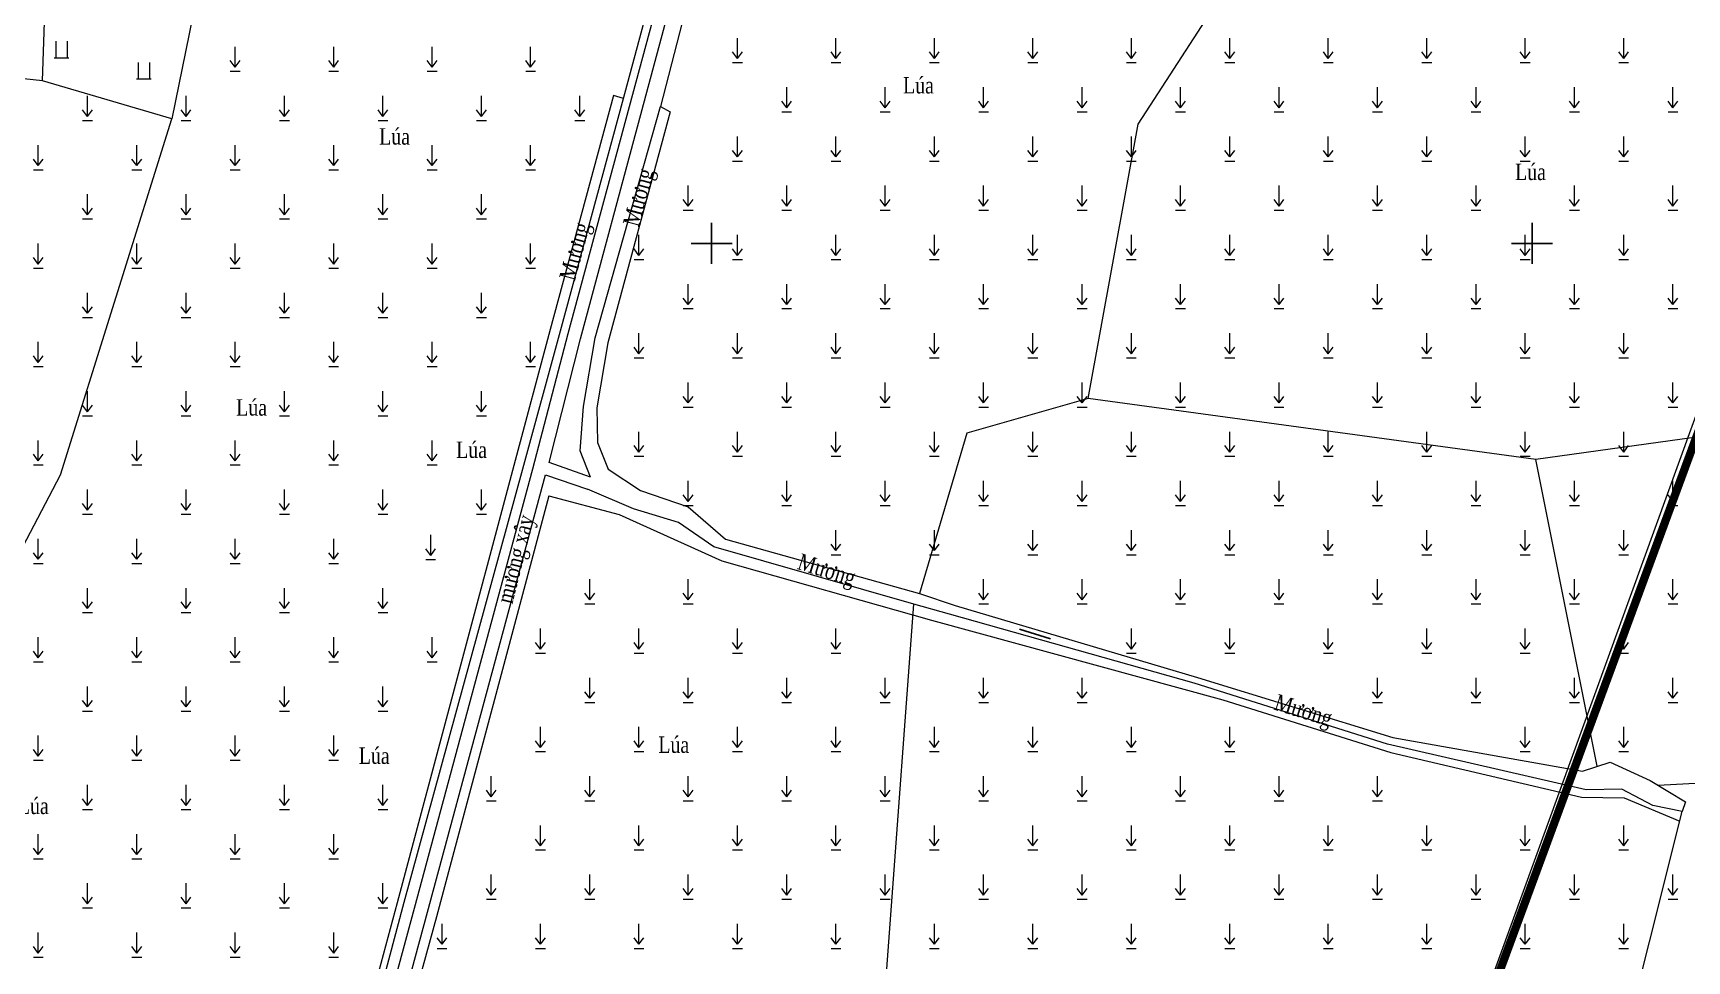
# Model space of a CAD drawing. Header units: metres. Extents: x 585499 to 586851, y 1565849 to 1566901.
# Drawn here: x 586058.7 to 586159.4, y 1566356.3 to 1566412.8 of the extents above; entities that cross this region are included whole.
import ezdxf

# ---------------------------------------------------------------- set-up
doc = ezdxf.new("R2010")
doc.units = ezdxf.units.M
for name, color, linetype, lineweight in [('dct', 7, 'Continuous', 0), ('duong bo', 97, 'Continuous', 0), ('muong xay', 90, 'Continuous', 0), ('text', 7, 'Continuous', 0), ('ThucVat', 90, 'Continuous', 0), ('thuy van', 111, 'Continuous', 0), ('đuongdien', 2, 'Continuous', 0)]:
    doc.layers.add(name, color=color, linetype=linetype, lineweight=lineweight)
doc.layers.add('DO', color=1, linetype='Continuous')
doc.layers.add('K_HUNG', color=7, linetype='Continuous')
doc.styles.add('ghi chu', font='times.ttf', dxfattribs={"height": 1})
doc.styles.get("Standard").update_dxf_attribs({"font": 'simplex.shx'})
doc.linetypes.add('B_DAP_CAO1', pattern='A,0.2,[130,ltypeshp.shx,S=0.75,R=0,X=0,Y=0.75],1.2,[130,ltypeshp.shx,S=0.25,R=0,X=0,Y=0.25],1', length=2.4)
doc.linetypes.add('B_DAP_CAO2', pattern='A,0.2,[130,ltypeshp.shx,S=0.75,R=0,X=0,Y=-0.75],1.2,[130,ltypeshp.shx,S=0.25,R=0,X=0,Y=-0.25],1', length=2.4)
doc.linetypes.add('TAluy-500', pattern='A,0.667,[130,ltypeshp.shx,S=-0.25,R=0,X=-0.25,Y=0.25],0.333', length=1)
doc.linetypes.add('TAluy-500N', pattern='A,0.667,[130,ltypeshp.shx,S=-0.25,R=0,X=0.25,Y=-0.25],0.333', length=1)
doc.dimstyles.get("Standard").update_dxf_attribs({"dimtxt": 0.18, "dimasz": 0.18, "dimexe": 0.18, "dimexo": 0.0625, "dimgap": 0.09, "dimtad": 0, "dimtih": 1, "dimtoh": 1, "dimdec": 4, "dimzin": 0, "dimdsep": 46, "dimtxsty": 'Standard', "dimcen": 0.09, "dimadec": 0, "dimazin": 0, "dimtfac": 1, "dimtdec": 4, "dimtofl": 0, "dimtmove": 0, "dimatfit": 3, "dimfxl": 1, "dimtolj": 1, "dimtzin": 0, "dimarcsym": 0})

# ---------------------------------------------------------------- blocks, each defined once
blk = doc.blocks.new('fdsa')
at = {"layer": 'ThucVat', "color": 8}
for p, q in [((586981.43, 1565459.99), (586981.43, 1565458.99)), ((586982.13, 1565459.99), (586982.13, 1565458.99))]:
    blk.add_line(p, q, dxfattribs=at)
blk.add_lwpolyline([(586981.33, 1565458.99), (586982.23, 1565458.99)], dxfattribs=at)
blk = doc.blocks.new('aa')
at = {"layer": 'ThucVat', "color": 8}
for p, q in [((586849.35, 1565409.62), (586849.35, 1565410.87)), ((586849.35, 1565409.62), (586849.05, 1565410.02)), ((586849.35, 1565409.62), (586849.65, 1565410.02)), ((586849.05, 1565409.37), (586849.65, 1565409.37))]:
    blk.add_line(p, q, dxfattribs=at)
blk = doc.blocks.new('hhfgffd')
at = {"layer": 'DO', "color": 8, "const_width": 0.5}
blk.add_lwpolyline([(-1.29, 408.35), (0, 0)], dxfattribs=at)

msp = doc.modelspace()

# ---------------------------------------------------------------- linework, layer by layer
at = {"layer": 'duong bo', "color": 8, "elevation": 14.25}
for points in [[(586066.29, 1566492.12), (586078.13, 1566490.33), (586091.74, 1566487.01), (586092.95, 1566486.54), (586089.05, 1566478.61), (586087.95, 1566476.72), (586085.75, 1566468.97), (586082.65, 1566457.4), (586076.56, 1566444.64), (586070.48, 1566424.16), (586067.12, 1566407.59), (586059.24, 1566409.9), (586060.16, 1566436.74), (586061.57, 1566451.25), (586061.45, 1566460.97), (586062.13, 1566468.28), (586063.46, 1566479.42), (586063.28, 1566480.12), (586062.62, 1566480.49)], [(586122.95, 1566390.55), (586126, 1566407.27), (586130.11, 1566413.62), (586140.58, 1566414.92), (586143.71, 1566435.83), (586147.55, 1566464.91), (586149.44, 1566470.63)], [(586059.24, 1566409.9), (586041.82, 1566411.78)], [(586027.11, 1566322.38), (586060.34, 1566385.88), (586067.12, 1566407.59)], [(586205.7, 1566388.39), (586201.91, 1566390.73), (586191.05, 1566389.53), (586168.21, 1566389.33), (586150.22, 1566386.82), (586122.95, 1566390.55), (586115.55, 1566388.43), (586112.68, 1566378.66)], [(586153.96, 1566368.12), (586150.22, 1566386.82)], [(586157.68, 1566366.97), (586165.93, 1566367.41), (586173.33, 1566367.23), (586182.6, 1566366.4), (586192.03, 1566367.39), (586204.59, 1566367.85), (586209.87, 1566367.51), (586208.49, 1566380.14)], [(586109.36, 1566337.94), (586112.32, 1566378)], [(586105.32, 1566318.9), (586109.36, 1566337.94), (586153.19, 1566341.62), (586159.15, 1566365.36)]]:
    msp.add_lwpolyline(points, dxfattribs=at)
at = {"layer": 'duong bo', "color": 8, "linetype": 'B_DAP_CAO1', "elevation": 14.25}
for points in [[(586149.44, 1566470.63), (586149.44, 1566470.63), (586115.91, 1566480.51), (586104.01, 1566436.02), (586096.89, 1566408.34)], [(586094.64, 1566408.84), (586102.08, 1566436.49)], [(586090.08, 1566384.6), (586083.25, 1566358.94), (586074.61, 1566327.54), (586069.72, 1566308.81), (586064, 1566285.85)]]:
    msp.add_lwpolyline(points, dxfattribs=at)
at = {"layer": 'duong bo', "color": 8, "linetype": 'B_DAP_CAO2', "elevation": 14.25}
msp.add_lwpolyline([(586090.08, 1566384.6), (586094.37, 1566383.47), (586100.63, 1566380.65), (586113.41, 1566377.03), (586131.15, 1566372.18), (586141.39, 1566368.96), (586153.01, 1566366.24), (586155.61, 1566366.19), (586158.99, 1566364.77)], dxfattribs=at)
at = {"layer": 'K_HUNG', "color": 8}
for p, q in [((586100, 1566398.75), (586100, 1566401.25)), ((586150, 1566398.75), (586150, 1566401.25)), ((586098.75, 1566400), (586101.25, 1566400)), ((586148.75, 1566400), (586151.25, 1566400))]:
    msp.add_line(p, q, dxfattribs=at)
at = {"layer": 'muong xay', "color": 8, "elevation": 14.25}
for points in [[(586071.94, 1566497.24), (586102.11, 1566489.11), (586115.68, 1566485.45), (586115.58, 1566484.94), (586114.83, 1566482.27), (586102.52, 1566436.25), (586091.25, 1566394.49), (586089.1, 1566386.24), (586081.89, 1566359.46), (586073.29, 1566327.7), (586068.35, 1566309.04), (586064.97, 1566295.84)], [(586092.62, 1566385.74), (586090.11, 1566386.64), (586092.02, 1566394.18), (586103.29, 1566436.14), (586115.44, 1566481.48), (586153.4, 1566470.72), (586182.9, 1566462.28), (586220.12, 1566451.94), (586238.19, 1566446.9)], [(586065.59, 1566295.76), (586069.16, 1566308.84), (586074.13, 1566327.54), (586082.7, 1566359.22), (586089.88, 1566385.88), (586092.44, 1566385.01)]]:
    msp.add_lwpolyline(points, dxfattribs=at)
at = {"layer": 'thuy van', "color": 8, "linetype": 'TAluy-500', "elevation": 14.25}
for points in [[(586094.64, 1566408.84), (586094.02, 1566409.02), (586090.16, 1566394.75), (586087.96, 1566386.45), (586080.84, 1566359.8), (586072.31, 1566328.1), (586067.35, 1566309.35), (586064.47, 1566295.84)], [(586094.64, 1566408.84), (586094.02, 1566409.02), (586090.16, 1566394.75), (586087.96, 1566386.45), (586080.84, 1566359.8), (586072.31, 1566328.1), (586067.35, 1566309.35), (586064.47, 1566295.84)], [(586064.97, 1566295.84), (586064.81, 1566295.88), (586067.94, 1566309.35), (586072.79, 1566327.9), (586081.27, 1566359.84), (586088.5, 1566386.25), (586090.8, 1566394.66), (586094.64, 1566408.84)], [(586064.97, 1566295.84), (586064.81, 1566295.88), (586067.94, 1566309.35), (586072.79, 1566327.9), (586081.27, 1566359.84), (586088.5, 1566386.25), (586090.8, 1566394.66), (586094.64, 1566408.84)]]:
    msp.add_lwpolyline(points, dxfattribs=at)
at = {"layer": 'thuy van', "color": 8, "linetype": 'TAluy-500N', "elevation": 14.25}
for points in [[(586092.62, 1566385.74), (586092, 1566387.35), (586092.2, 1566390.05), (586092.91, 1566394.25), (586096.89, 1566408.34)], [(586092.62, 1566385.74), (586092, 1566387.35), (586092.2, 1566390.05), (586092.91, 1566394.25), (586096.89, 1566408.34)], [(586096.89, 1566408.34), (586097.49, 1566408.02), (586093.69, 1566393.93), (586093.02, 1566389.97), (586093.06, 1566387.87), (586093.71, 1566386.24), (586095.67, 1566384.94), (586098.58, 1566383.93), (586100.85, 1566381.97), (586112.68, 1566378.66), (586114.85, 1566377.93), (586129.61, 1566373.53), (586141.52, 1566369.87), (586153.07, 1566367.82), (586154.75, 1566368.38), (586157.2, 1566367.26), (586159.35, 1566365.96), (586159.15, 1566365.36), (586157.35, 1566365.74), (586155.47, 1566366.72), (586153.29, 1566366.68), (586141.19, 1566369.48), (586129.41, 1566373.19), (586114.49, 1566377.39), (586112.32, 1566378), (586100.14, 1566381.51), (586097.98, 1566382.98), (586095.24, 1566383.81), (586092.44, 1566385.01)], [(586096.89, 1566408.34), (586097.49, 1566408.02), (586093.69, 1566393.93), (586093.02, 1566389.97), (586093.06, 1566387.87), (586093.71, 1566386.24), (586095.67, 1566384.94), (586098.58, 1566383.93), (586100.85, 1566381.97), (586112.68, 1566378.66), (586114.85, 1566377.93), (586129.61, 1566373.53), (586141.52, 1566369.87), (586153.07, 1566367.82), (586154.75, 1566368.38), (586157.2, 1566367.26), (586159.35, 1566365.96), (586159.15, 1566365.36), (586157.35, 1566365.74), (586155.47, 1566366.72), (586153.29, 1566366.68), (586141.19, 1566369.48), (586129.41, 1566373.19), (586114.49, 1566377.39), (586112.32, 1566378), (586100.14, 1566381.51), (586097.98, 1566382.98), (586095.24, 1566383.81), (586092.44, 1566385.01)]]:
    msp.add_lwpolyline(points, dxfattribs=at)
at = {"layer": 'đuongdien', "color": 8, "elevation": 14.25}
msp.add_lwpolyline([(586164.08, 1566400.82), (586143.61, 1566344.35)], dxfattribs=at)

# ---------------------------------------------------------------- block references
at = {"layer": 'dct', "color": 8, "rotation": 339.6203441340272}
msp.add_blockref('hhfgffd', (586024.34, 1566019.44, 28.5), dxfattribs=at)
at = {"layer": 'ThucVat', "color": 8}
for name, p in [('aa', (-747.77, 1001.65)), ('aa', (-741.77, 1001.65)), ('aa', (-735.77, 1001.65)), ('aa', (-729.77, 1001.65)), ('aa', (-723.77, 1001.65)), ('aa', (-717.77, 1001.65)), ('aa', (-711.77, 1001.65)), ('aa', (-705.77, 1001.65)), ('aa', (-699.77, 1001.65)), ('aa', (-693.77, 1001.65)), ('fdsa', (-921.39, 952.33)), ('aa', (-778.37, 1001.12)), ('aa', (-772.37, 1001.12)), ('aa', (-766.37, 1001.12)), ('aa', (-760.37, 1001.12)), ('fdsa', (-916.37, 951.04)), ('aa', (-744.77, 998.65)), ('aa', (-738.77, 998.65)), ('aa', (-732.77, 998.65)), ('aa', (-726.77, 998.65)), ('aa', (-720.77, 998.65)), ('aa', (-714.77, 998.65)), ('aa', (-708.77, 998.65)), ('aa', (-702.77, 998.65)), ('aa', (-696.77, 998.65)), ('aa', (-690.77, 998.65)), ('aa', (-787.37, 998.12)), ('aa', (-781.37, 998.12)), ('aa', (-775.37, 998.12)), ('aa', (-769.37, 998.12)), ('aa', (-763.37, 998.12)), ('aa', (-757.37, 998.12)), ('aa', (-747.77, 995.65)), ('aa', (-741.77, 995.65)), ('aa', (-735.77, 995.65)), ('aa', (-729.77, 995.65)), ('aa', (-723.77, 995.65)), ('aa', (-717.77, 995.65)), ('aa', (-711.77, 995.65)), ('aa', (-705.77, 995.65)), ('aa', (-699.77, 995.65)), ('aa', (-693.77, 995.65)), ('aa', (-790.37, 995.12)), ('aa', (-784.37, 995.12)), ('aa', (-778.37, 995.12)), ('aa', (-772.37, 995.12)), ('aa', (-766.37, 995.12)), ('aa', (-760.37, 995.12)), ('aa', (-750.77, 992.65)), ('aa', (-744.77, 992.65)), ('aa', (-738.77, 992.65)), ('aa', (-732.77, 992.65)), ('aa', (-726.77, 992.65)), ('aa', (-720.77, 992.65)), ('aa', (-714.77, 992.65)), ('aa', (-708.77, 992.65)), ('aa', (-702.77, 992.65)), ('aa', (-696.77, 992.65)), ('aa', (-690.77, 992.65)), ('aa', (-787.37, 992.12)), ('aa', (-781.37, 992.12)), ('aa', (-775.37, 992.12)), ('aa', (-769.37, 992.12)), ('aa', (-763.37, 992.12)), ('aa', (-753.77, 989.65)), ('aa', (-747.77, 989.65)), ('aa', (-741.77, 989.65)), ('aa', (-735.77, 989.65)), ('aa', (-729.77, 989.65)), ('aa', (-723.77, 989.65)), ('aa', (-717.77, 989.65)), ('aa', (-711.77, 989.65)), ('aa', (-705.77, 989.65)), ('aa', (-699.77, 989.65)), ('aa', (-693.77, 989.65)), ('aa', (-790.37, 989.12)), ('aa', (-784.37, 989.12)), ('aa', (-778.37, 989.12)), ('aa', (-772.37, 989.12)), ('aa', (-766.37, 989.12)), ('aa', (-760.37, 989.12)), ('aa', (-750.77, 986.65)), ('aa', (-744.77, 986.65)), ('aa', (-738.77, 986.65)), ('aa', (-732.77, 986.65)), ('aa', (-726.77, 986.65)), ('aa', (-720.77, 986.65)), ('aa', (-714.77, 986.65)), ('aa', (-708.77, 986.65)), ('aa', (-702.77, 986.65)), ('aa', (-696.77, 986.65)), ('aa', (-690.77, 986.65)), ('aa', (-787.37, 986.12)), ('aa', (-781.37, 986.12)), ('aa', (-775.37, 986.12)), ('aa', (-769.37, 986.12)), ('aa', (-763.37, 986.12)), ('aa', (-753.77, 983.65)), ('aa', (-747.77, 983.65)), ('aa', (-741.77, 983.65)), ('aa', (-735.77, 983.65)), ('aa', (-729.77, 983.65)), ('aa', (-723.77, 983.65)), ('aa', (-717.77, 983.65)), ('aa', (-711.77, 983.65)), ('aa', (-705.77, 983.65)), ('aa', (-699.77, 983.65)), ('aa', (-693.77, 983.65)), ('aa', (-790.37, 983.12)), ('aa', (-784.37, 983.12)), ('aa', (-778.37, 983.12)), ('aa', (-772.37, 983.12)), ('aa', (-766.37, 983.12)), ('aa', (-760.37, 983.12)), ('aa', (-750.77, 980.65)), ('aa', (-744.77, 980.65)), ('aa', (-738.77, 980.65)), ('aa', (-732.77, 980.65)), ('aa', (-726.77, 980.65)), ('aa', (-720.77, 980.65)), ('aa', (-714.77, 980.65)), ('aa', (-708.77, 980.65)), ('aa', (-702.77, 980.65)), ('aa', (-696.77, 980.65)), ('aa', (-690.77, 980.65)), ('aa', (-787.37, 980.12)), ('aa', (-781.37, 980.12)), ('aa', (-775.37, 980.12)), ('aa', (-769.37, 980.12)), ('aa', (-763.37, 980.12)), ('aa', (-753.77, 977.65)), ('aa', (-747.77, 977.65)), ('aa', (-741.77, 977.65)), ('aa', (-735.77, 977.65)), ('aa', (-729.77, 977.65)), ('aa', (-723.77, 977.65)), ('aa', (-717.77, 977.65)), ('aa', (-711.77, 977.65)), ('aa', (-705.77, 977.65)), ('aa', (-699.77, 977.65)), ('aa', (-693.77, 977.65)), ('aa', (-790.37, 977.12)), ('aa', (-784.37, 977.12)), ('aa', (-778.37, 977.12)), ('aa', (-772.37, 977.12)), ('aa', (-766.37, 977.12)), ('aa', (-750.77, 974.65)), ('aa', (-744.77, 974.65)), ('aa', (-738.77, 974.65)), ('aa', (-732.77, 974.65)), ('aa', (-726.77, 974.65)), ('aa', (-720.77, 974.65)), ('aa', (-714.77, 974.65)), ('aa', (-708.77, 974.65)), ('aa', (-702.77, 974.65)), ('aa', (-696.77, 974.65)), ('aa', (-690.77, 974.65)), ('aa', (-787.37, 974.12)), ('aa', (-787.37, 974.12)), ('aa', (-781.37, 974.12)), ('aa', (-781.37, 974.12)), ('aa', (-775.37, 974.12)), ('aa', (-775.37, 974.12)), ('aa', (-769.37, 974.12)), ('aa', (-769.37, 974.12)), ('aa', (-763.37, 974.12)), ('aa', (-763.37, 974.12)), ('aa', (-766.46, 971.36)), ('aa', (-741.77, 971.65)), ('aa', (-735.77, 971.65)), ('aa', (-729.77, 971.65)), ('aa', (-723.77, 971.65)), ('aa', (-717.77, 971.65)), ('aa', (-711.77, 971.65)), ('aa', (-705.77, 971.65)), ('aa', (-699.77, 971.65)), ('aa', (-693.77, 971.65)), ('aa', (-790.37, 971.12)), ('aa', (-790.37, 971.12)), ('aa', (-784.37, 971.12)), ('aa', (-784.37, 971.12)), ('aa', (-778.37, 971.12)), ('aa', (-778.37, 971.12)), ('aa', (-772.37, 971.12)), ('aa', (-772.37, 971.12)), ('aa', (-756.77, 968.65)), ('aa', (-750.77, 968.65)), ('aa', (-732.77, 968.65)), ('aa', (-726.77, 968.65)), ('aa', (-720.77, 968.65)), ('aa', (-714.77, 968.65)), ('aa', (-708.77, 968.65)), ('aa', (-702.77, 968.65)), ('aa', (-696.77, 968.65)), ('aa', (-690.77, 968.65)), ('aa', (-787.37, 968.12)), ('aa', (-781.37, 968.12)), ('aa', (-775.37, 968.12)), ('aa', (-769.37, 968.12)), ('aa', (-759.77, 965.65)), ('aa', (-753.77, 965.65)), ('aa', (-747.77, 965.65)), ('aa', (-741.77, 965.65)), ('aa', (-723.77, 965.65)), ('aa', (-717.77, 965.65)), ('aa', (-711.77, 965.65)), ('aa', (-705.77, 965.65)), ('aa', (-699.77, 965.65)), ('aa', (-693.77, 965.65)), ('aa', (-790.37, 965.12)), ('aa', (-784.37, 965.12)), ('aa', (-778.37, 965.12)), ('aa', (-772.37, 965.12)), ('aa', (-766.37, 965.12)), ('aa', (-756.77, 962.65)), ('aa', (-750.77, 962.65)), ('aa', (-744.77, 962.65)), ('aa', (-738.77, 962.65)), ('aa', (-732.77, 962.65)), ('aa', (-726.77, 962.65)), ('aa', (-708.77, 962.65)), ('aa', (-702.77, 962.65)), ('aa', (-696.77, 962.65)), ('aa', (-690.77, 962.65)), ('aa', (-787.37, 962.12)), ('aa', (-781.37, 962.12)), ('aa', (-775.37, 962.12)), ('aa', (-769.37, 962.12)), ('aa', (-759.77, 959.65)), ('aa', (-753.77, 959.65)), ('aa', (-747.77, 959.65)), ('aa', (-741.77, 959.65)), ('aa', (-735.77, 959.65)), ('aa', (-729.77, 959.65)), ('aa', (-723.77, 959.65)), ('aa', (-717.77, 959.65)), ('aa', (-699.77, 959.65)), ('aa', (-693.77, 959.65)), ('aa', (-790.37, 959.12)), ('aa', (-784.37, 959.12)), ('aa', (-778.37, 959.12)), ('aa', (-772.37, 959.12)), ('aa', (-762.77, 956.65)), ('aa', (-762.77, 956.65)), ('aa', (-756.77, 956.65)), ('aa', (-756.77, 956.65)), ('aa', (-750.77, 956.65)), ('aa', (-750.77, 956.65)), ('aa', (-744.77, 956.65)), ('aa', (-744.77, 956.65)), ('aa', (-738.77, 956.65)), ('aa', (-738.77, 956.65)), ('aa', (-732.77, 956.65)), ('aa', (-732.77, 956.65)), ('aa', (-726.77, 956.65)), ('aa', (-726.77, 956.65)), ('aa', (-720.77, 956.65)), ('aa', (-720.77, 956.65)), ('aa', (-714.77, 956.65)), ('aa', (-714.77, 956.65)), ('aa', (-708.77, 956.65)), ('aa', (-708.77, 956.65)), ('aa', (-787.37, 956.12)), ('aa', (-781.37, 956.12)), ('aa', (-775.37, 956.12)), ('aa', (-769.37, 956.12)), ('aa', (-759.77, 953.65)), ('aa', (-759.77, 953.65)), ('aa', (-753.77, 953.65)), ('aa', (-753.77, 953.65)), ('aa', (-747.77, 953.65)), ('aa', (-747.77, 953.65)), ('aa', (-741.77, 953.65)), ('aa', (-741.77, 953.65)), ('aa', (-735.77, 953.65)), ('aa', (-735.77, 953.65)), ('aa', (-729.77, 953.65)), ('aa', (-729.77, 953.65)), ('aa', (-723.77, 953.65)), ('aa', (-723.77, 953.65)), ('aa', (-717.77, 953.65)), ('aa', (-717.77, 953.65)), ('aa', (-711.77, 953.65)), ('aa', (-711.77, 953.65)), ('aa', (-705.77, 953.65)), ('aa', (-705.77, 953.65)), ('aa', (-699.77, 953.65)), ('aa', (-699.77, 953.65)), ('aa', (-693.77, 953.65)), ('aa', (-693.77, 953.65)), ('aa', (-790.37, 953.12)), ('aa', (-784.37, 953.12)), ('aa', (-778.37, 953.12)), ('aa', (-772.37, 953.12)), ('aa', (-762.77, 950.65)), ('aa', (-756.77, 950.65)), ('aa', (-750.77, 950.65)), ('aa', (-744.77, 950.65)), ('aa', (-738.77, 950.65)), ('aa', (-732.77, 950.65)), ('aa', (-726.77, 950.65)), ('aa', (-720.77, 950.65)), ('aa', (-714.77, 950.65)), ('aa', (-708.77, 950.65)), ('aa', (-702.77, 950.65)), ('aa', (-696.77, 950.65)), ('aa', (-690.77, 950.65)), ('aa', (-787.37, 950.12)), ('aa', (-781.37, 950.12)), ('aa', (-775.37, 950.12)), ('aa', (-769.37, 950.12)), ('aa', (-765.77, 947.65)), ('aa', (-759.77, 947.65)), ('aa', (-753.77, 947.65)), ('aa', (-747.77, 947.65)), ('aa', (-741.77, 947.65)), ('aa', (-735.77, 947.65)), ('aa', (-729.77, 947.65)), ('aa', (-723.77, 947.65)), ('aa', (-717.77, 947.65)), ('aa', (-711.77, 947.65)), ('aa', (-705.77, 947.65)), ('aa', (-699.77, 947.65)), ('aa', (-693.77, 947.65)), ('aa', (-790.37, 947.12)), ('aa', (-784.37, 947.12)), ('aa', (-778.37, 947.12)), ('aa', (-772.37, 947.12))]:
    msp.add_blockref(name, p, dxfattribs=at)

# ---------------------------------------------------------------- texts
at = {"layer": 'text', "color": 8, "style": 'ghi chu', "width": 0.8}
for p in [(586111.67, 1566409.14, 14.25), (586079.75, 1566406.02, 14.25), (586148.96, 1566403.86, 14.25), (586071.04, 1566389.5, 14.25), (586084.44, 1566386.92, 14.25), (586078.51, 1566368.27, 14.25), (586096.76, 1566368.94, 14.25), (586057.74, 1566365.21, 14.25)]:
    msp.add_text('Lúa', height=1, dxfattribs=at).set_placement(p)
for s, rotation, p in [('Mương', 74.849, (586095.55, 1566400.95, 14.25)), ('Mương', 74.849, (586091.67, 1566397.66, 14.25)), ('mương xây', 75.8706, (586087.86, 1566377.97, 14.25)), ('Mương', 342.8568, (586105.17, 1566380.16, 14.25)), ('Mương', 342.8568, (586134.22, 1566371.59, 14.25))]:
    msp.add_text(s, height=1, rotation=rotation, dxfattribs=at).set_placement(p)

# ---------------------------------------------------------------- leaders
at = {"layer": 'thuy van', "color": 8}
msp.add_leader([(586120.65, 1566375.89, 14.25), (586118.77, 1566376.49, 14.25)], dimstyle='Standard', dxfattribs=at)
msp.add_leader([(586120.65, 1566375.89, 14.25), (586118.77, 1566376.49, 14.25)], dimstyle='Standard', dxfattribs=at)

doc.saveas('drawing.dxf')
